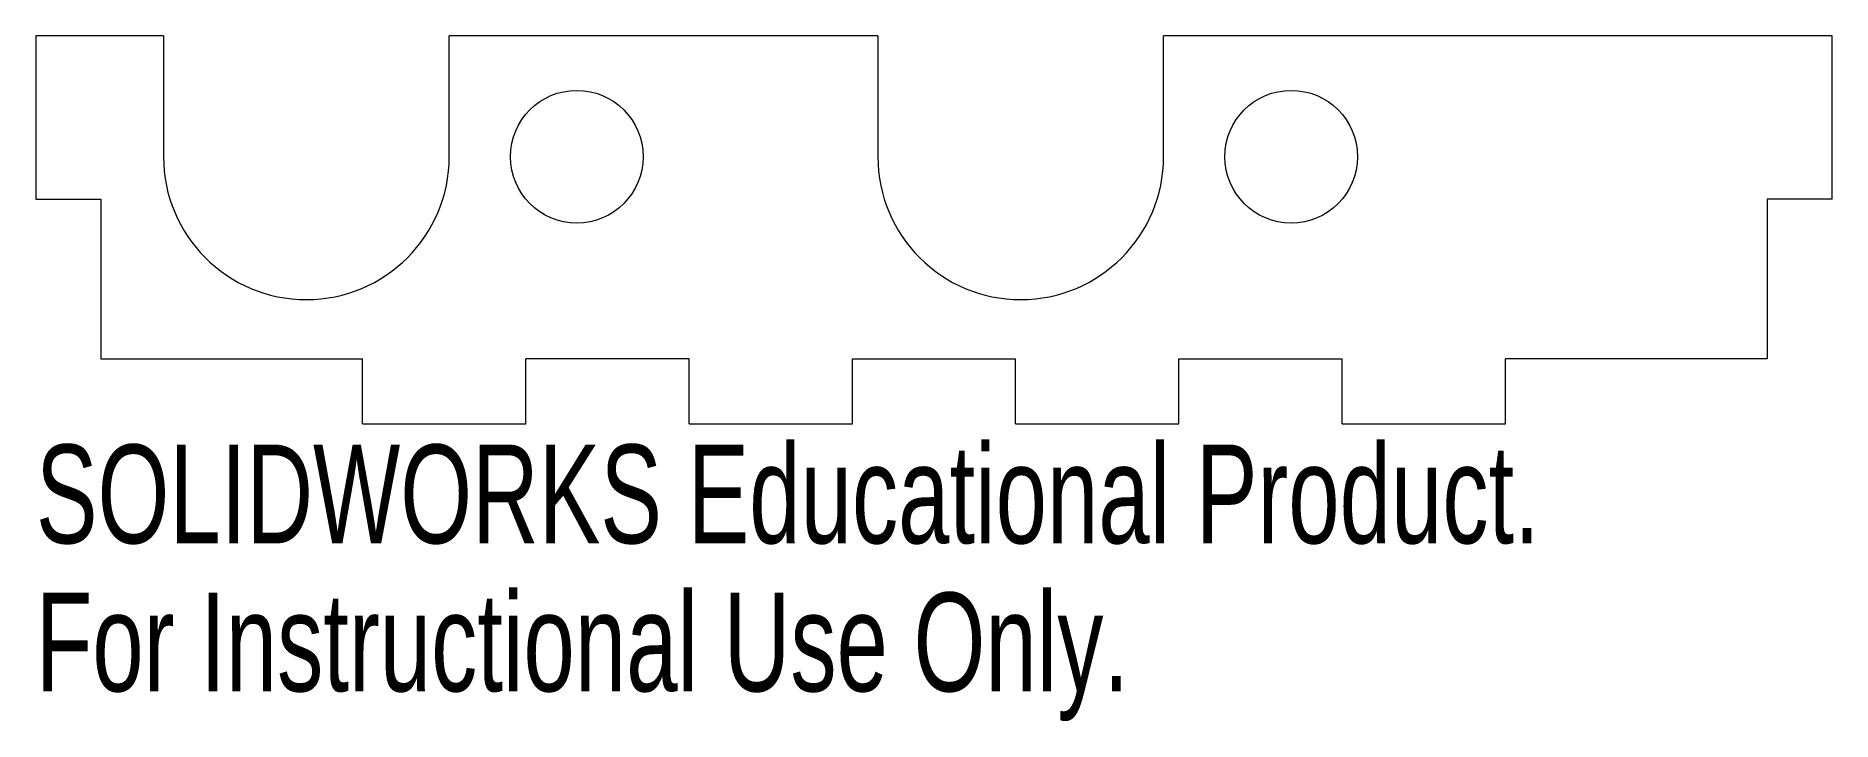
# Model space of a CAD drawing. Header units: millimetres. Extents: x 0 to 88, y -44.6 to -11.
import ezdxf

# ---------------------------------------------------------------- set-up
doc = ezdxf.new("R2010")
doc.units = ezdxf.units.MM
doc.styles.add('SLDTEXTSTYLE0', font='TXT', dxfattribs={"width": 0.7})

msp = doc.modelspace()

# ---------------------------------------------------------------- linework, layer by layer
at = {"color": 7, "linetype": 'Continuous', "lineweight": 15}
for p, q in [((6.25, -11), (0, -11)), ((0, -11), (0, -19)), ((6.25, -11), (6.25, -16.915)), ((41.25, -11), (20.25, -11)), ((20.25, -16.915), (20.25, -11)), ((41.25, -11), (41.25, -16.915)), ((88, -11), (55.25, -11)), ((55.25, -16.915), (55.25, -11)), ((88, -19), (88, -11)), ((0, -19), (3.175, -19)), ((3.175, -19), (3.175, -26.825)), ((84.825, -19), (84.825, -26.825)), ((88, -19), (84.825, -19)), ((3.175, -26.825), (16, -26.825)), ((16, -30), (16, -26.825)), ((24, -30), (24, -26.825)), ((32, -26.825), (24, -26.825)), ((32, -30), (32, -26.825)), ((40, -30), (40, -26.825)), ((40, -26.825), (48, -26.825)), ((48, -30), (48, -26.825)), ((56, -30), (56, -26.825)), ((56, -26.825), (64, -26.825)), ((64, -30), (64, -26.825)), ((72, -30), (72, -26.825)), ((84.825, -26.825), (72, -26.825)), ((16, -30), (24, -30)), ((32, -30), (40, -30)), ((48, -30), (56, -30)), ((64, -30), (72, -30))]:
    msp.add_line(p, q, dxfattribs=at)
for centre in [(26.5, -16.915), (61.5, -16.915)]:
    msp.add_circle(centre, 3.25, dxfattribs=at)
for centre in [(13.25, -16.915), (48.25, -16.915)]:
    msp.add_arc(centre, 7, 180, 0, dxfattribs=at)

# ---------------------------------------------------------------- texts
at = {"color": 7, "linetype": 'Continuous', "char_height": 4.83362, "attachment_point": 1, "style": 'SLDTEXTSTYLE0'}
for s, insert in [('SOLIDWORKS Educational Product.', (0, -31.02)), ('For Instructional Use Only.', (0, -38.27))]:
    msp.add_mtext(s, dxfattribs=dict(at, insert=insert))

doc.saveas('drawing.dxf')
